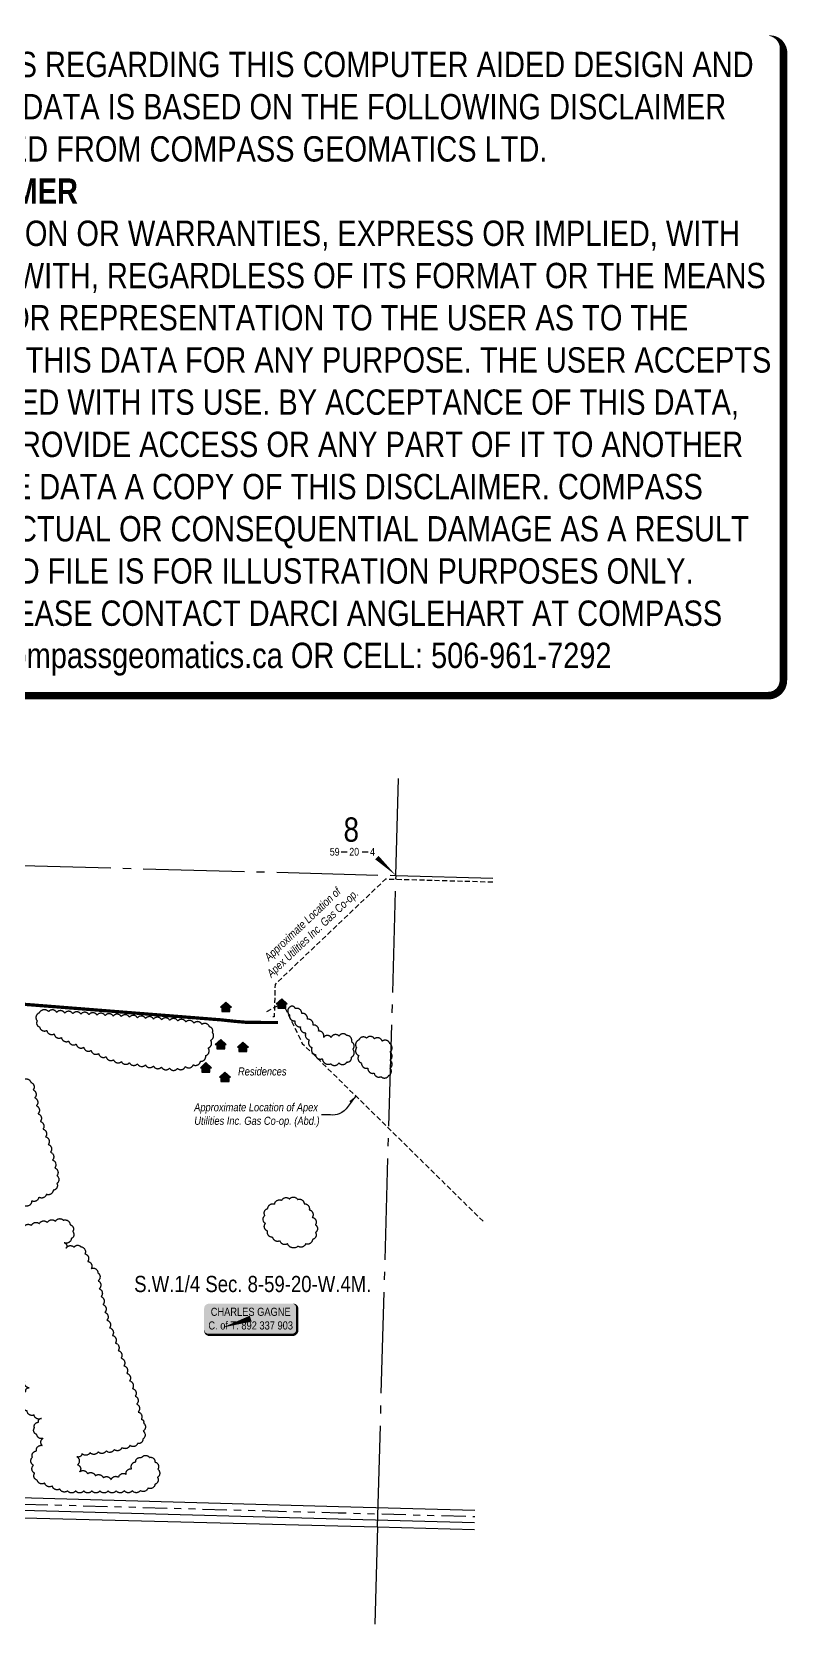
# Model space of a CAD drawing. Extents: x 370097 to 372071, y 5993917 to 5995882.
# Drawn here: x 371138 to 372071, y 5993917 to 5995882 of the extents above; entities that cross this region are included whole.
import ezdxf
from ezdxf.enums import TextEntityAlignment as Align

# ---------------------------------------------------------------- set-up
doc = ezdxf.new("R2010")
doc.units = 0
doc.header["$LTSCALE"] = 5
for name, pattern in [('0', [1, 1, 0]), ('foc-DRILLPATH', [14.75, 6, -1.75, 1.75, -1.75, 1.75, -1.75]), ('foc-QUARTERLINE', [33, 25, -3, 2, -3]), ('UG_PIPE', [1.875, 1.25, -0.625])]:
    doc.linetypes.add(name, pattern=pattern)
for name, color, linetype in [('10', 1, 'Continuous'), ('9', 3, 'Continuous'), ('AS-OWNER', 7, 'Continuous'), ('AS-PIPE-UG', 44, 'UG_PIPE'), ('AS-PIPE-UG-T', 44, 'Continuous'), ('AS-RESIDENCE', 14, 'Continuous'), ('AS-ROADS', 254, 'Continuous'), ('C-RW', 13, 'Continuous'), ('C-SYMBOL', 7, 'Continuous'), ('L-QSEC', 8, 'foc-QUARTERLINE'), ('L-SEC', 7, 'Continuous'), ('L-SECLBL', 7, 'Continuous'), ('P-PDRILLPATH', 12, 'foc-DRILLPATH'), ('T-BUSH', 110, '0')]:
    doc.layers.add(name, color=color, linetype=linetype)
doc.layers.add('DISCLAIMER', color=7, linetype='Continuous', plot=False)
doc.styles.add('175L', font='ARIALN.TTF', dxfattribs={"height": 20})
doc.styles.add('80', font='ARIALN.TTF', dxfattribs={"height": 10})
doc.styles.add('80CG', font='ARIALN.TTF', dxfattribs={"height": 10})
doc.styles.add('80L', font='ARIALN.TTF', dxfattribs={"height": 10})
doc.styles.add('SIMPLEX', font='ARIALN.TTF')
doc.dimstyles.new('Compass 5 000', dxfattribs={"dimscale": 5, "dimtxt": 9, "dimasz": 2, "dimexe": 0.2, "dimexo": 0.0625, "dimgap": 0.5, "dimtad": 0, "dimtih": 1, "dimtoh": 1, "dimzin": 0, "dimdsep": 46, "dimtxsty": '80CG', "dimcen": 0.1, "dimse1": 1, "dimse2": 1, "dimclrd": 256, "dimclrt": 256, "dimaunit": 1, "dimadec": 4, "dimazin": 0, "dimtfac": 0.06, "dimtofl": 0, "dimtmove": 0, "dimatfit": 1, "dimfxl": 0.2, "dimtolj": 1, "dimtzin": 0, "dimlwd": -1, "dimarcsym": 0})

# ---------------------------------------------------------------- blocks, each defined once
blk = doc.blocks.new('L-SECLBL')
at = {"layer": '9', "color": 7}
for p, q in [((-5.1, -27.8), (-12.3, -27.8)), ((20.7, -27.8), (13.5, -27.8))]:
    blk.add_line(p, q, dxfattribs=at)
at = {"layer": '10', "color": 2, "style": 'SIMPLEX'}
blk.add_attdef('SEC', text='', height=30, dxfattribs=at).set_placement((0, 0), align=Align.MIDDLE)
at = {"layer": '10', "color": 5, "style": '80L'}
blk.add_attdef('TWP', text='', height=9.5, dxfattribs=at).set_placement((-14.4, -27.4), align=Align.MIDDLE_RIGHT)
blk.add_attdef('RGE', text='', height=9.5, dxfattribs=at).set_placement((3.6, -27.4), align=Align.MIDDLE_CENTER)
blk.add_attdef('MER', text='', height=9.5, dxfattribs=at).set_placement((23.2, -27.4), align=Align.MIDDLE_LEFT)
blk = doc.blocks.new('*U430')
h = blk.add_hatch(color=59)
edge = h.paths.add_edge_path()
edge.add_line((-51.5, -20), (51.5, -20))
edge.add_arc((51.5, -14), 6, 270, 360)
edge.add_line((57.5, -14), (57.5, 12.5))
edge.add_arc((51.5, 12.5), 6, 0, 90)
edge.add_line((51.5, 18.5), (-51.5, 18.5))
edge.add_arc((-51.5, 12.5), 6, 90, 180)
edge.add_line((-57.5, 12.5), (-57.5, -14))
edge.add_arc((-51.5, -14), 6, 180, 270)
at = {"color": 1, "flags": 128}
blk.add_lwpolyline([(-51.5, -20, 3, 3, 0), (51.5, -20, 3, 3, 0.414214), (57.5, -14, 3, 3, 0), (57.5, 12.5, 3, 0, 0.414214), (51.5, 18.5, 0, 0, 0), (-51.5, 18.5, 0, 0, 0.414214), (-57.5, 12.5, 0, 0, 0), (-57.5, -14, 0, 3, 0.414214)], format="xyseb", close=True, dxfattribs=at)
blk.add_lwpolyline([(-35.2, -11.2, 0, 7.5, 0), (0, 0, 0, 0, 0)], format="xyseb", dxfattribs=at)
at = {"color": 1, "style": '80'}
blk.add_attdef('ENTER_TEXT_001', (-36, -5), '', height=10, dxfattribs=at)
blk = doc.blocks.new('res_occ')
for points in [[(0.1, 0.89), (-1.26, -0.37), (1.46, -0.37)], [(-0.9, -1.43), (1.1, -1.43), (1.1, -0.37), (-0.9, -0.37)]]:
    blk.add_hatch(color=14).paths.add_polyline_path(points)
at = {"color": 14}
for points in [[(0.1, 0.89), (-1.26, -0.37), (1.46, -0.37)], [(-0.9, -1.43), (1.1, -1.43), (1.1, -0.37), (-0.9, -0.37)]]:
    blk.add_lwpolyline(points, close=True, dxfattribs=at)
blk = doc.blocks.new('Disclaimer_Legal')
at = {"layer": 'DISCLAIMER', "color": 254, "flags": 128}
blk.add_lwpolyline([(-3612.9, -1104.6, 37.5, 37.5, 0), (4096.1, -1104.6, 37.5, 37.5, 0.414214), (4171.1, -1029.6, 37.5, 37.5, 0), (4171.1, 2078.7, 37.5, 0, 0.414214), (4096.1, 2153.7, 0, 0, 0), (-3612.9, 2153.7, 0, 0, 0.414214), (-3687.9, 2078.7, 0, 0, 0), (-3687.9, -1029.6, 0, 37.5, 0.414214)], format="xyseb", close=True, dxfattribs=at)
at = {"layer": 'DISCLAIMER', "color": 254, "insert": (241.6, 533.9), "char_height": 125, "width": 7717.568, "attachment_point": 5, "style": '80'}
blk.add_mtext('NOTICE TO THE CORPORATION, PERSON &/OR PERSONS REGARDING THIS COMPUTER AIDED DESIGN AND DRAFTING (CADD) FILES. ACCEPTANCE OF THE CADD DATA IS BASED ON THE FOLLOWING DISCLAIMER WHICH COVERS ALL CADD DATA RECIEVED FROM COMPASS GEOMATICS LTD.\\P{\\fArial Narrow|b1|i0|c0|p34;DISCLAIMER}\\PCOMPASS GEOMATICS LTD. MAKES NO REPRESENTATION OR WARRANTIES, EXPRESS OR IMPLIED, WITH RESPECT TO THE REUSE OF THE DATA PROVIDED HEREWITH, REGARDLESS OF ITS FORMAT OR THE MEANS OF ITS TRANSMISSION. THERE IS NO GUARANTEE OR REPRESENTATION TO THE USER AS TO THE ACCURACY, CURRENCY, SUITABILITY OR RELIABILITY OF THIS DATA FOR ANY PURPOSE. THE USER ACCEPTS THE DATA "AS IS", AND ASSUMES ALL RISKS ASSOCIATED WITH ITS USE. BY ACCEPTANCE OF THIS DATA, THE USER AGREES NOT TO TRANSMIT THIS DATA OR PROVIDE ACCESS OR ANY PART OF IT TO ANOTHER PARTY UNLESS THE USER SHALL INCLUDE WITH THE DATA A COPY OF THIS DISCLAIMER. COMPASS GEOMATICS LTD. ASSUMES NO RESPONSIBILITY FOR ACTUAL OR CONSEQUENTIAL DAMAGE AS A RESULT OF ANY USER\'S RELIANCE ON THIS DATA. THIS CADD FILE IS FOR ILLUSTRATION PURPOSES ONLY.\\PIF YOU REQUIRE MORE ACCURATE INFORMATION, PLEASE CONTACT DARCI ANGLEHART AT COMPASS GEOMATICS LTD. VIA EMAIL: darci.anglehart@compassgeomatics.ca OR CELL: 506-961-7292', dxfattribs=at)

msp = doc.modelspace()

# ---------------------------------------------------------------- linework, layer by layer
at = {"layer": 'AS-PIPE-UG', "flags": 128}
for points in [[(371707.446, 5994832.37), (371588.841, 5994835.637), (371574.835, 5994836.022), (371438.628, 5994706.265), (371437.559, 5994666.262), (371432.558, 5994666.396)], [(371428.435, 5994672.877), (371448.106, 5994683.055), (371472.313, 5994633.33), (371695.557, 5994413.96)]]:
    msp.add_lwpolyline(points, dxfattribs=at)
at = {"layer": 'AS-ROADS', "const_width": 4, "flags": 128}
msp.add_lwpolyline([(370764.838, 5994704.838), (370846.929, 5994700.438), (370957.176, 5994693.321), (371041.453, 5994686.821), (371127.76, 5994681.759), (371372.931, 5994662.403), (371388.295, 5994660.731), (371404.566, 5994659.334), (371442.209, 5994659.209)], dxfattribs=at)
at = {"layer": 'C-RW', "flags": 128}
msp.add_lwpolyline([(371685.414, 5994056.963), (371516.777, 5994061.63), (370918.562, 5994078.186), (370809.405, 5994111.022), (370759.428, 5994112.546), (370758.997, 5994097.552), (370806.975, 5994096.089), (370916.152, 5994063.247), (371516.362, 5994046.636), (371684.987, 5994041.969)], dxfattribs=at)
at = {"layer": 'L-QSEC'}
for p, q in [((371587.634, 5994840.675), (371591.032, 5994960.267)), ((370780.974, 5994862.168), (371587.993, 5994840.666)), ((371565.147, 5994036.606), (371587.993, 5994840.666)), ((371587.634, 5994840.675), (371707.591, 5994837.479)), ((371565.147, 5994036.606), (371561.837, 5993916.653))]:
    msp.add_line(p, q, dxfattribs=at)
at = {"layer": 'L-SEC'}
for p, q in [((370757.851, 5994057.657), (371564.788, 5994036.616)), ((371564.788, 5994036.616), (371684.749, 5994033.577))]:
    msp.add_line(p, q, dxfattribs=at)
at = {"layer": 'L-SECLBL', "flags": 128}
msp.add_lwpolyline([(371587.993, 5994840.666, 0, 6, 0), (371564.432, 5994862.706, 0, 0, 0)], format="xyseb", dxfattribs=at)
at = {"layer": 'P-PDRILLPATH', "flags": 128}
msp.add_lwpolyline([(370618.517, 5994091.64), (370685.061, 5994107.31), (370739.115, 5994105.661), (370759.226, 5994105.048), (370808.19, 5994103.555), (370917.357, 5994070.716), (371516.57, 5994054.133), (371685.201, 5994049.466)], dxfattribs=at)
at = {"layer": 'T-BUSH', "flags": 128}
for points in [[(371147.165, 5994670.888, 0.52056705), (371144.949, 5994661.137, 0.52056705), (371147.884, 5994653.847, 0.52056705), (371156.863, 5994649.444, 0.52056705), (371165.842, 5994645.042, 0.52056705), (371174.821, 5994640.64, 0.52056705), (371183.837, 5994636.32, 0.52056705), (371193.063, 5994632.464, 0.52056705), (371202.29, 5994628.608, 0.52056705), (371211.517, 5994624.752, 0.52056705), (371220.743, 5994620.895, 0.52056705), (371229.97, 5994617.039, 0.52056705), (371239.196, 5994613.183, 0.52056705), (371248.848, 5994610.892, 0.52056705), (371258.758, 5994609.548, 0.52056705), (371268.667, 5994608.204, 0.52056705), (371278.576, 5994606.861, 0.52056705), (371288.485, 5994605.517, 0.52056705), (371298.395, 5994604.173, 0.52056705), (371308.304, 5994602.83, 0.52056705), (371318.166, 5994602.533, 0.52056705), (371327.913, 5994604.768, 0.52056705), (371337.653, 5994607.022, 0.52056705), (371346.599, 5994611.492, 0.52056705), (371352.9, 5994618.256, 0.52056705), (371356.064, 5994627.742, 0.52056705), (371358.993, 5994637.295, 0.52056705), (371361.273, 5994647.031, 0.52056705), (371357.727, 5994653.741, 0.52056705), (371348.283, 5994656.867, 0.52056705), (371338.4, 5994658.393, 0.52056705), (371328.517, 5994659.919, 0.52056705), (371318.598, 5994661.131, 0.52056705), (371308.628, 5994661.912, 0.52056705), (371298.659, 5994662.693, 0.52056705), (371288.689, 5994663.473, 0.52056705), (371278.72, 5994664.254, 0.52056705), (371268.75, 5994665.035, 0.52056705), (371258.781, 5994665.816, 0.52056705), (371248.81, 5994666.581, 0.52056705), (371238.828, 5994667.172, 0.52056705), (371228.845, 5994667.763, 0.52056705), (371218.863, 5994668.354, 0.52056705), (371208.88, 5994668.946, 0.52056705), (371198.898, 5994669.537, 0.52056705), (371188.915, 5994670.128, 0.52056705), (371178.936, 5994670.758, 0.52056705), (371168.983, 5994671.726, 0.52056705), (371159.03, 5994672.694, 0.52056705)], [(371507.482, 5994608.251, 0.52056705), (371517.418, 5994609.376, 0.52056705), (371527.355, 5994610.5, 0.52056705), (371532.895, 5994616.3, 0.52056705), (371534.628, 5994626.148, 0.52056705), (371533.205, 5994635.222, 0.52056705), (371527.106, 5994643.147, 0.52056705), (371517.674, 5994642.514, 0.52056705), (371507.822, 5994640.801, 0.52056705), (371498.661, 5994640.914, 0.52056705), (371492.412, 5994648.721, 0.52056705), (371485.631, 5994656.058, 0.52056705), (371478.637, 5994663.205, 0.52056705), (371471.643, 5994670.352, 0.52056705), (371463.693, 5994676.366, 0.52056705), (371457.083, 5994678.457, 0.52056705), (371456.428, 5994668.701, 0.52056705), (371463.19, 5994661.334, 0.52056705), (371469.953, 5994653.967, 0.52056705), (371476.715, 5994646.6, 0.52056705), (371481.095, 5994637.84, 0.52056705), (371484.203, 5994628.335, 0.52056705), (371488.396, 5994619.696, 0.52056705), (371496.972, 5994614.553, 0.52056705)], [(371276.223, 5994164.993, -0.52056705), (371275.789, 5994155.002, -0.52056705), (371275.354, 5994145.012, -0.52056705), (371269.026, 5994139.773, -0.52056705), (371259.355, 5994137.229, -0.52056705), (371249.684, 5994134.686, -0.52056705), (371240.013, 5994132.142, -0.52056705), (371230.18, 5994130.464, -0.52056705), (371220.242, 5994129.351, -0.52056705), (371210.304, 5994128.239, -0.52056705), (371200.366, 5994127.127, -0.52056705), (371193.754, 5994123.361, -0.52056705), (371194.876, 5994113.424, -0.52056705), (371197.428, 5994104.732, -0.52056705), (371207.115, 5994102.251, -0.52056705), (371216.802, 5994099.771, -0.52056705), (371226.49, 5994097.29, -0.52056705), (371236.177, 5994094.81, -0.52056705), (371245.469, 5994097.949, -0.52056705), (371254.714, 5994101.762, -0.52056705), (371261.566, 5994108.3, -0.52056705), (371266.547, 5994116.972, -0.52056705), (371273.69, 5994122.068, -0.52056705), (371283.682, 5994122.453, -0.52056705), (371290.268, 5994116.863, -0.52056705), (371293.903, 5994107.815, -0.52056705), (371293.368, 5994097.829, -0.52056705), (371290.412, 5994089.363, -0.52056705), (371281.653, 5994084.539, -0.52056705), (371272.422, 5994081.519, -0.52056705), (371262.422, 5994081.441, -0.52056705), (371252.423, 5994081.363, -0.52056705), (371242.423, 5994081.285, -0.52056705), (371232.423, 5994081.207, -0.52056705), (371222.423, 5994081.207, -0.52056705), (371212.423, 5994081.207, -0.52056705), (371202.423, 5994081.207, -0.52056705), (371192.423, 5994081.207, -0.52056705), (371182.423, 5994081.207, -0.52056705), (371172.853, 5994083.489, -0.52056705), (371163.537, 5994087.125, -0.52056705), (371154.221, 5994090.76, -0.52056705), (371144.906, 5994094.396, -0.52056705), (371141.731, 5994102.869, -0.52056705), (371140.379, 5994112.777, -0.52056705), (371139.027, 5994122.685, -0.52056705), (371143.977, 5994130.388, -0.52056705), (371151.212, 5994137.29, -0.52056705), (371152.254, 5994146.048, -0.52056705), (371144.571, 5994150.68, -0.52056705), (371141.496, 5994159.026, -0.52056705), (371146.58, 5994165.843, -0.52056705), (371150.054, 5994170.644, -0.52056705), (371140.956, 5994174.795, -0.52056705), (371132.356, 5994179.819, -0.52056705), (371128.208, 5994188.046, -0.52056705), (371126.749, 5994197.939, -0.52056705), (371130.815, 5994203.889, -0.52056705), (371134.872, 5994208.337, -0.52056705), (371129.607, 5994216.834, -0.52056705), (371123.943, 5994225.075, -0.52056705), (371119.04, 5994233.627, -0.52056705), (371117.306, 5994243.476, -0.52056705), (371115.572, 5994253.325, -0.52056705), (371119.122, 5994262.338, -0.52056705), (371117.042, 5994272.119, -0.52056705), (371114.964, 5994281.901, -0.52056705), (371112.893, 5994291.684, -0.52056705), (371110.821, 5994301.467, -0.52056705), (371108.619, 5994311.218, -0.52056705), (371105.95, 5994320.855, -0.52056705), (371103.281, 5994330.493, -0.52056705), (371100.612, 5994340.13, -0.52056705), (371097.943, 5994349.767, -0.52056705), (371095.274, 5994359.404, -0.52056705), (371094.141, 5994369.331, -0.52056705), (371094.176, 5994379.176, -0.52056705), (371097.084, 5994388.744, -0.52056705), (371092.6, 5994397.467, -0.52056705), (371087.609, 5994406.133, -0.52056705), (371085.428, 5994415.8, -0.52056705), (371083.815, 5994425.669, -0.52056705), (371082.202, 5994435.538, -0.52056705), (371080.787, 5994445.414, -0.52056705), (371081.671, 5994455.375, -0.52056705), (371082.554, 5994465.336, -0.52056705), (371082.787, 5994475.292, -0.52056705), (371081.764, 5994485.24, -0.52056705), (371080.74, 5994495.187, -0.52056705), (371079.717, 5994505.135, -0.52056705), (371078.694, 5994515.082, -0.52056705), (371074.282, 5994523.568, -0.52056705), (371067.748, 5994531.138, -0.52056705), (371061.214, 5994538.707, -0.52056705), (371054.679, 5994546.277, -0.52056705), (371049.11, 5994554.336, -0.52056705), (371046.874, 5994564.083, -0.52056705), (371044.637, 5994573.829, -0.52056705), (371045.266, 5994583.681, -0.52056705), (371046.784, 5994593.565, -0.52056705), (371047.379, 5994603.502, -0.52056705), (371046.99, 5994613.494, -0.52056705), (371046.602, 5994623.487, -0.52056705), (371040.586, 5994629.608, -0.52056705), (371036.164, 5994637.064, -0.52056705), (371040.428, 5994645.978, -0.52056705), (371048.688, 5994648.694, -0.52056705), (371058.685, 5994648.433, -0.52056705), (371068.681, 5994648.172, -0.52056705), (371078.678, 5994647.911, -0.52056705), (371088.674, 5994647.65, -0.52056705), (371098.122, 5994645.521, -0.52056705), (371106.669, 5994640.329, -0.52056705), (371113.51, 5994633.783, -0.52056705), (371116.635, 5994624.284, -0.52056705), (371119.761, 5994614.785, -0.52056705), (371122.266, 5994605.17, -0.52056705), (371122.772, 5994595.183, -0.52056705), (371127.754, 5994588.545, -0.52056705), (371137.193, 5994585.243, -0.52056705), (371139.944, 5994576.088, -0.52056705), (371141.966, 5994566.295, -0.52056705), (371143.988, 5994556.501, -0.52056705), (371146.009, 5994546.708, -0.52056705), (371148.814, 5994537.13, -0.52056705), (371152.096, 5994527.684, -0.52056705), (371155.378, 5994518.238, -0.52056705), (371158.659, 5994508.791, -0.52056705), (371161.347, 5994499.161, -0.52056705), (371163.979, 5994489.514, -0.52056705), (371166.612, 5994479.867, -0.52056705), (371169.245, 5994470.219, -0.52056705), (371169.254, 5994460.565, -0.52056705), (371164.697, 5994452.137, -0.52056705), (371156.228, 5994447.127, -0.52056705), (371146.86, 5994443.629, -0.52056705), (371138.11, 5994439.037, -0.52056705), (371130.281, 5994432.815, -0.52056705), (371120.769, 5994434.447, -0.52056705), (371111.077, 5994436.912, -0.52056705), (371105.743, 5994428.977, -0.52056705), (371107.555, 5994419.208, -0.52056705), (371109.549, 5994409.409, -0.52056705), (371118.466, 5994406.495, -0.52056705), (371128.209, 5994406.137, -0.52056705), (371137.871, 5994408.713, -0.52056705), (371147.585, 5994411.034, -0.52056705), (371157.489, 5994412.418, -0.52056705), (371167.393, 5994413.801, -0.52056705), (371177.297, 5994415.185, -0.52056705), (371185.527, 5994409.7, -0.52056705), (371188.777, 5994401.222, -0.52056705), (371186.967, 5994392.48, -0.52056705), (371178.346, 5994387.412, -0.52056705), (371180.645, 5994380.599, -0.52056705), (371190.42, 5994381.91, -0.52056705), (371198.935, 5994382.36, -0.52056705), (371203.914, 5994373.781, -0.52056705), (371207.396, 5994364.406, -0.52056705), (371211.676, 5994355.664, -0.52056705), (371219.998, 5994350.119, -0.52056705), (371220.18, 5994340.511, -0.52056705), (371221.56, 5994330.686, -0.52056705), (371223.793, 5994320.939, -0.52056705), (371226.205, 5994311.235, -0.52056705), (371228.616, 5994301.53, -0.52056705), (371231.027, 5994291.825, -0.52056705), (371234.401, 5994282.419, -0.52056705), (371237.922, 5994273.06, -0.52056705), (371241.443, 5994263.7, -0.52056705), (371244.963, 5994254.34, -0.52056705), (371248.484, 5994244.98, -0.52056705), (371252.004, 5994235.621, -0.52056705), (371255.525, 5994226.261, -0.52056705), (371259.046, 5994216.901, -0.52056705), (371262.566, 5994207.541, -0.52056705), (371266.087, 5994198.181, -0.52056705), (371267.849, 5994188.354, -0.52056705), (371269.443, 5994178.482, -0.52056705), (371273.404, 5994169.499, -0.52056705)], [(371580.423, 5994633.085, 0.52056705), (371570.893, 5994636.115, 0.52056705), (371561.364, 5994639.146, 0.52056705), (371551.745, 5994639.82, 0.52056705), (371542.014, 5994637.516, 0.52056705), (371539.331, 5994628.06, 0.52056705), (371542.104, 5994618.452, 0.52056705), (371545.392, 5994609.188, 0.52056705), (371553.203, 5994602.944, 0.52056705), (371561.013, 5994596.699, 0.52056705), (371569.371, 5994592.52, 0.52056705), (371579.249, 5994594.078, 0.52056705), (371580.712, 5994602.759, 0.52056705), (371580.617, 5994612.758, 0.52056705), (371580.522, 5994622.758, 0.52056705)], [(371454.004, 5994386.111, -0.52056705), (371444.711, 5994389.803, -0.52056705), (371435.833, 5994394.067, -0.52056705), (371429.445, 5994401.761, -0.52056705), (371426.679, 5994411.151, -0.52056705), (371426.086, 5994420.98, -0.52056705), (371429.731, 5994429.625, -0.52056705), (371438.094, 5994435.104, -0.52056705), (371446.98, 5994439.692, -0.52056705), (371456.448, 5994441.489, -0.52056705), (371466.427, 5994440.841, -0.52056705), (371474.541, 5994435.479, -0.52056705), (371480.838, 5994428.071, -0.52056705), (371484.651, 5994418.827, -0.52056705), (371488.465, 5994409.582, -0.52056705), (371488.595, 5994399.98, -0.52056705), (371484.789, 5994391.438, -0.52056705), (371476.351, 5994386.072, -0.52056705), (371467.07, 5994383.178, -0.52056705)]]:
    msp.add_lwpolyline(points, format="xyb", close=True, dxfattribs=at)

# ---------------------------------------------------------------- block references
at = {"xscale": 0.25, "yscale": 0.25, "zscale": 0.25}
msp.add_blockref('Disclaimer_Legal', (371023.527, 5995338.788), dxfattribs=at)
at = {"layer": 'AS-OWNER'}
ref = msp.add_blockref('*U430', (371408.556, 5994293.759), dxfattribs=at)
ref.add_attrib('ENTER_TEXT_001', 'CHARLES GAGNE', (371359.262, 5994297.178), dxfattribs={"layer": '0', "color": 1, "height": 10, "style": '80'})
ref.add_attrib('ENTER_TEXT_002', 'C. of T. 892 337 903', (371356.326, 5994280.334), dxfattribs={"layer": '0', "color": 1, "height": 10, "style": '80'})
at = {"layer": 'AS-RESIDENCE', "xscale": 5, "yscale": 5, "zscale": 5}
for p in [(371446.417, 5994684.064), (371377.437, 5994679.813), (371371.092, 5994633.901), (371398.374, 5994630.611), (371352.793, 5994605.265), (371376.266, 5994593.473)]:
    msp.add_blockref('res_occ', p, dxfattribs=at)
at = {"layer": 'L-SECLBL'}
msp.add_blockref('L-SECLBL', (371532.748, 5994897.358), dxfattribs=at).add_auto_attribs({'SEC': '8', 'TWP': '59', 'RGE': '20', 'MER': '4'})

# ---------------------------------------------------------------- texts
at = {"layer": 'AS-PIPE-UG-T', "insert": (371415.816, 5994733.532), "char_height": 10, "attachment_point": 1, "rotation": 43.610865, "style": '175L'}
msp.add_mtext_dynamic_manual_height_columns('\\pi11.779;{\\fArial Narrow|b0|i1|c0|p34;Approximate Location of \\P\\pi0.05;Apex Utilities Inc. Gas Co-op.}', width=148.59932, gutter_width=100, heights=[0], dxfattribs=at)
at = {"layer": 'AS-PIPE-UG-T', "insert": (371338.313, 5994559.606), "char_height": 10, "attachment_point": 1, "style": '175L'}
msp.add_mtext_dynamic_manual_height_columns('\\pi0.43881;{\\fArial Narrow|b0|i1|c0|p34;Approximate Location of Apex \\P\\pi0.60593;Utilities Inc. Gas Co-op. (Abd.)}', width=154.15866, gutter_width=100, heights=[0], dxfattribs=at)
at = {"layer": 'AS-RESIDENCE', "insert": (371392.911, 5994603.842), "char_height": 10, "attachment_point": 1, "style": '175L'}
msp.add_mtext_dynamic_manual_height_columns('{\\fArial Narrow|b0|i1|c0|p34;Residences}', width=43.96884, gutter_width=100, heights=[0], dxfattribs=at)
at = {"layer": 'C-SYMBOL', "color": 3, "style": '175L'}
msp.add_text('S.W.1/4 Sec. 8-59-20-W.4M.', height=20, dxfattribs=at).set_placement((371411.111, 5994320.494), align=Align.BOTTOM_CENTER)

# ---------------------------------------------------------------- leaders
at = {"layer": 'AS-PIPE-UG-T', "path_type": 1}
msp.add_leader([(371538.432, 5994568.359), (371517.925, 5994546.341), (371495.817, 5994545.397)], dimstyle='Compass 5 000', override={"dimgap": 0.5, "dimtad": 0}, dxfattribs=at)

doc.saveas('drawing.dxf')
